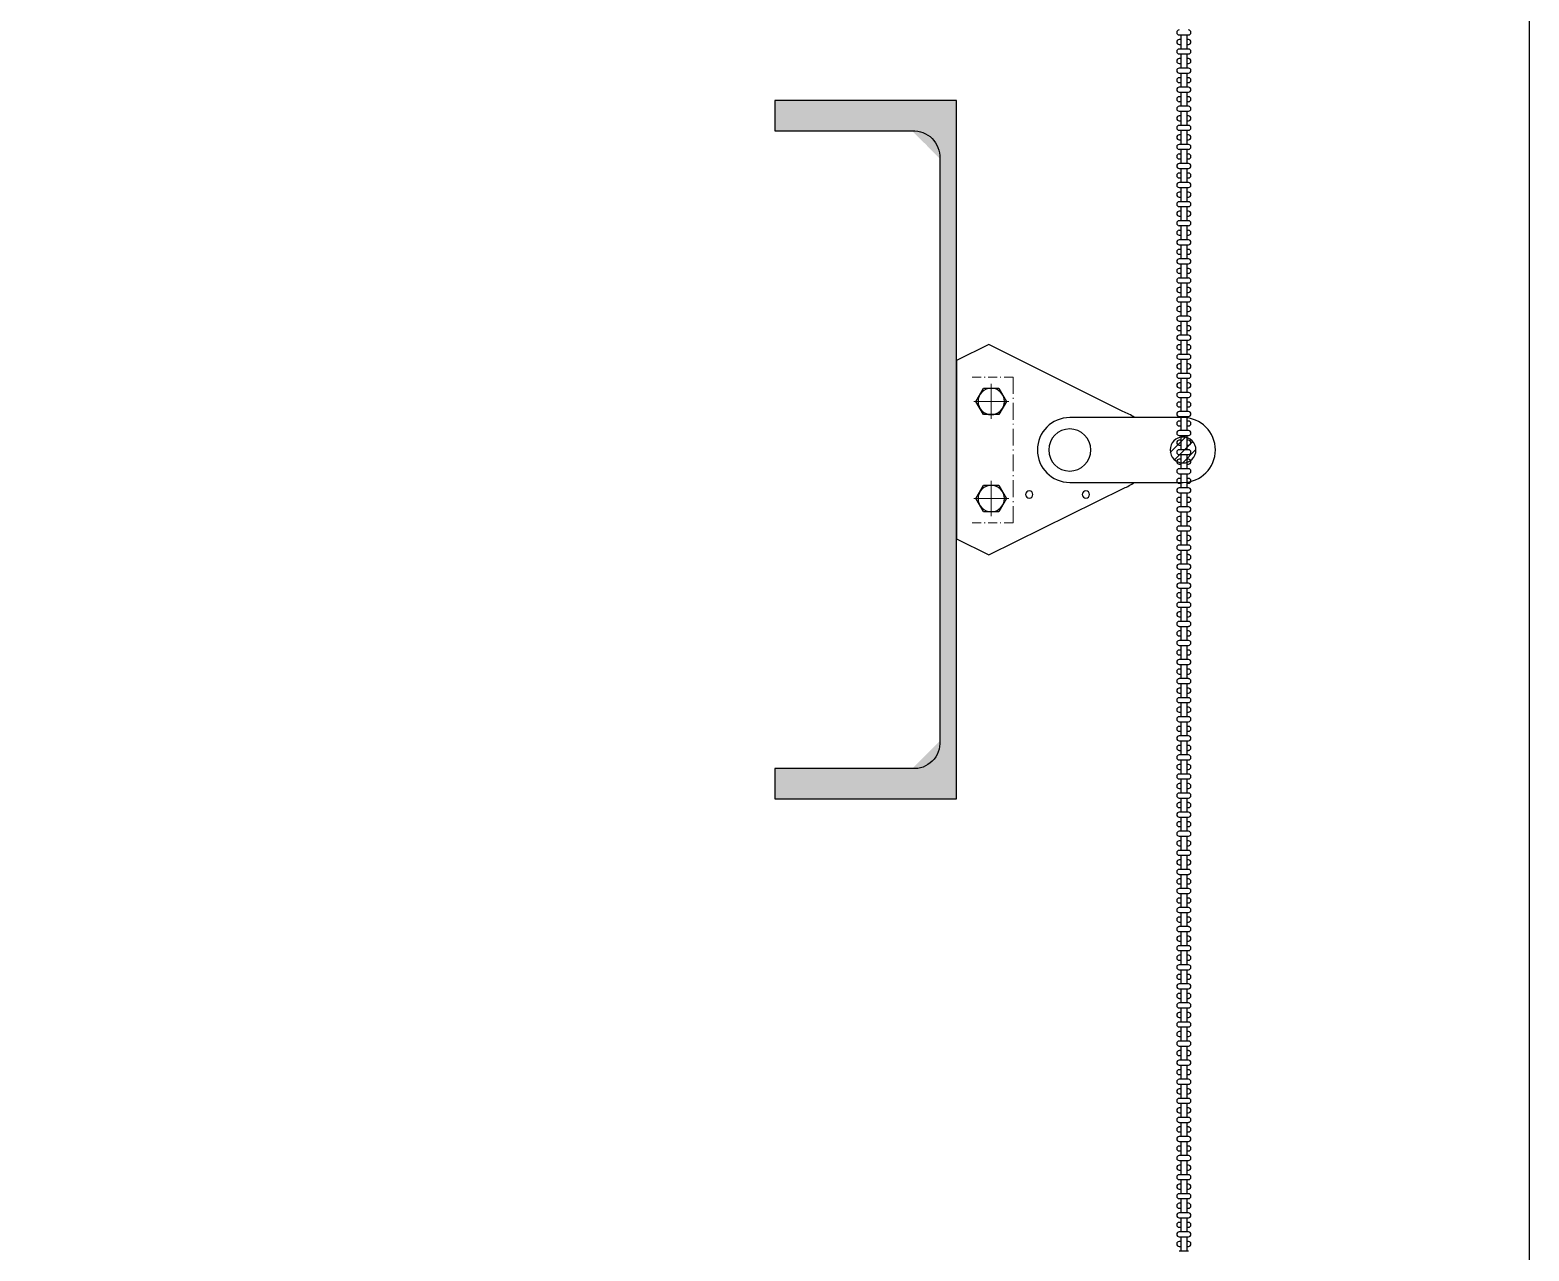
# Model space of a CAD drawing. Header units: millimetres. Extents: x -101 to 3415, y -52 to 1366.
# Drawn here: x 326.144 to 328.637, y 160.931 to 162.962 of the extents above; entities that cross this region are included whole.
import ezdxf

# ---------------------------------------------------------------- set-up
doc = ezdxf.new("R2010")
doc.units = ezdxf.units.MM
doc.linetypes.add('AM_DIN_G_W050', pattern=[13.75, 9.75, -1.5, 1, -1.5])
doc.layers.add('00_ARQ', color=8, linetype='Continuous')

# ---------------------------------------------------------------- blocks, each defined once
blk = doc.blocks.new('Bracket Movil')
at = {"linetype": 'Continuous', "lineweight": 5}
for p, q in [((446.59637, 92.77601), (446.60187, 92.77601)), ((446.60384, 92.77601), (446.60427, 92.77601)), ((446.60624, 92.77601), (446.61174, 92.77601)), ((446.61371, 92.77601), (446.61415, 92.77601)), ((446.61612, 92.77601), (446.62162, 92.77601)), ((446.59637, 92.76259), (446.59637, 92.76315)), ((446.59637, 92.74973), (446.59637, 92.76008)), ((446.59637, 92.74666), (446.59637, 92.74722)), ((446.59637, 92.7338), (446.59637, 92.74415)), ((446.49159, 92.72301), (446.48337, 92.73123)), ((446.48537, 92.7363), (446.49666, 92.72501)), ((446.49923, 92.72951), (446.48987, 92.73887)), ((446.59637, 92.73073), (446.59637, 92.73129)), ((446.59637, 92.71787), (446.59637, 92.72821)), ((446.59637, 92.7148), (446.59637, 92.71536)), ((446.59637, 92.70194), (446.59637, 92.71228)), ((446.59637, 92.69887), (446.59637, 92.69943)), ((446.59637, 92.68601), (446.59637, 92.69635)), ((446.60187, 92.68601), (446.59637, 92.68601)), ((446.60427, 92.68601), (446.60384, 92.68601)), ((446.61174, 92.68601), (446.60624, 92.68601)), ((446.61415, 92.68601), (446.61371, 92.68601)), ((446.62162, 92.68601), (446.61612, 92.68601))]:
    blk.add_line(p, q, dxfattribs=at)
at = {"linetype": 'AM_DIN_G_W050', "lineweight": 5}
for p, q in [((446.60987, 92.77186), (446.60987, 92.75015)), ((446.62072, 92.76101), (446.59901, 92.76101)), ((446.60987, 92.71186), (446.60987, 92.69015)), ((446.62072, 92.70101), (446.59901, 92.70101))]:
    blk.add_line(p, q, dxfattribs=at)
at = {"linetype": 'Continuous'}
blk.add_line((446.52137, 92.71101), (446.51713, 92.71101), dxfattribs=at)
blk.add_lwpolyline([(446.52137, 92.75101, -0.081113), (446.52851, 92.75474), (446.61137, 92.79621), (446.63137, 92.78621), (446.63137, 92.67621), (446.61137, 92.66621), (446.52804, 92.70744, -0.076103), (446.52137, 92.71101)], format="xyb", dxfattribs=at)
at = {"linetype": 'Continuous', "lineweight": 5}
blk.add_lwpolyline([(446.59637, 92.76566), (446.59637, 92.77601)], dxfattribs=at)
at = {"linetype": 'Continuous'}
for points in [[(446.60514, 92.75283), (446.61459, 92.75283), (446.61932, 92.76101), (446.61459, 92.76919), (446.60514, 92.76919), (446.60042, 92.76101)], [(446.61932, 92.70101), (446.61459, 92.70919), (446.60514, 92.70919), (446.60042, 92.70101), (446.60514, 92.69283), (446.61459, 92.69283)]]:
    blk.add_lwpolyline(points, close=True, dxfattribs=at)
blk.add_lwpolyline([(446.56137, 92.71101), (446.49137, 92.71101, -1), (446.49137, 92.75101), (446.56137, 92.75101, -1)], format="xyb", close=True, dxfattribs=at)
for centre, radius in [((446.60987, 92.76101), 0.00818), ((446.56137, 92.73101), 0.013), ((446.49137, 92.73101), 0.008), ((446.55137, 92.7035), 0.00225), ((446.58637, 92.7035), 0.00225), ((446.60987, 92.70101), 0.00818)]:
    blk.add_circle(centre, radius, dxfattribs=at)

msp = doc.modelspace()

# ---------------------------------------------------------------- hatches: boundary and pattern name
at = {"layer": '00_ARQ'}
h = msp.add_hatch(color=9, dxfattribs=at)
edge = h.paths.add_edge_path()
edge.add_line((327.6568, 162.7481), (327.6568, 161.7793))
edge.add_arc((327.6145, 161.7759), 0.0424, -94.6211, 4.6211, ccw=False)
edge.add_line((327.611, 161.7336), (327.3825, 161.7336))
edge.add_line((327.3825, 161.7336), (327.3825, 161.683))
edge.add_line((327.3825, 161.683), (327.6847, 161.683))
edge.add_line((327.6847, 161.683), (327.6847, 162.8445))
edge.add_line((327.6847, 162.8445), (327.3825, 162.8445))
edge.add_line((327.3825, 162.8445), (327.3825, 162.7939))
edge.add_line((327.3825, 162.7939), (327.611, 162.7939))
edge.add_arc((327.6133, 162.7504), 0.0436, -2.9376, 92.9376, ccw=False)

# ---------------------------------------------------------------- linework, layer by layer
at = {"layer": '00_ARQ', "color": 9}
for p, q in [((328.0551, 162.9535), (328.0705, 162.9535)), ((328.058, 162.9535), (328.058, 162.9299)), ((328.0676, 162.9535), (328.0676, 162.9299)), ((328.058, 162.9458), (328.0551, 162.9458)), ((328.0551, 162.9377), (328.058, 162.9377)), ((328.0705, 162.9299), (328.0551, 162.9299)), ((328.0705, 162.9458), (328.0676, 162.9458)), ((328.0676, 162.9377), (328.0705, 162.9377)), ((328.0551, 162.9218), (328.0705, 162.9218)), ((328.058, 162.9141), (328.0551, 162.9141)), ((328.0551, 162.9059), (328.058, 162.9059)), ((328.058, 162.9218), (328.058, 162.8982)), ((328.0676, 162.9218), (328.0676, 162.8982)), ((328.0705, 162.9141), (328.0676, 162.9141)), ((328.0676, 162.9059), (328.0705, 162.9059)), ((328.0705, 162.8982), (328.0551, 162.8982)), ((328.0551, 162.8901), (328.0705, 162.8901)), ((328.058, 162.8823), (328.0551, 162.8823)), ((328.058, 162.8901), (328.058, 162.8665)), ((328.0676, 162.8901), (328.0676, 162.8665)), ((328.0705, 162.8823), (328.0676, 162.8823)), ((328.0551, 162.8742), (328.058, 162.8742)), ((328.0705, 162.8665), (328.0551, 162.8665)), ((328.0551, 162.8583), (328.0705, 162.8583)), ((328.058, 162.8583), (328.058, 162.8347)), ((328.0676, 162.8742), (328.0705, 162.8742)), ((328.0676, 162.8583), (328.0676, 162.8347)), ((328.058, 162.8506), (328.0551, 162.8506)), ((328.0551, 162.8425), (328.058, 162.8425)), ((328.0705, 162.8347), (328.0551, 162.8347)), ((328.0551, 162.8266), (328.0705, 162.8266)), ((328.0676, 162.8347), (328.058, 162.8347)), ((328.058, 162.8266), (328.058, 162.803)), ((328.0705, 162.8506), (328.0676, 162.8506)), ((328.0676, 162.8425), (328.0705, 162.8425)), ((328.0676, 162.8266), (328.0676, 162.803)), ((328.058, 162.8189), (328.0551, 162.8189)), ((328.0551, 162.8108), (328.058, 162.8108)), ((328.0705, 162.803), (328.0551, 162.803)), ((328.0676, 162.803), (328.058, 162.803)), ((328.0705, 162.8189), (328.0676, 162.8189)), ((328.0676, 162.8108), (328.0705, 162.8108)), ((328.0551, 162.7949), (328.0705, 162.7949)), ((328.058, 162.7872), (328.0551, 162.7872)), ((328.0551, 162.779), (328.058, 162.779)), ((328.058, 162.7949), (328.058, 162.7713)), ((328.0676, 162.7949), (328.0676, 162.7713)), ((328.0705, 162.7872), (328.0676, 162.7872)), ((328.0676, 162.779), (328.0705, 162.779)), ((328.0705, 162.7713), (328.0551, 162.7713)), ((328.0551, 162.7632), (328.0705, 162.7632)), ((328.058, 162.7554), (328.0551, 162.7554)), ((328.058, 162.7632), (328.058, 162.7396)), ((328.0676, 162.7632), (328.0676, 162.7396)), ((328.0705, 162.7554), (328.0676, 162.7554)), ((328.0551, 162.7473), (328.058, 162.7473)), ((328.0705, 162.7396), (328.0551, 162.7396)), ((328.0551, 162.7314), (328.0705, 162.7314)), ((328.058, 162.7314), (328.058, 162.7078)), ((328.0676, 162.7473), (328.0705, 162.7473)), ((328.0676, 162.7314), (328.0676, 162.7078)), ((328.058, 162.7237), (328.0551, 162.7237)), ((328.0551, 162.7156), (328.058, 162.7156)), ((328.0705, 162.7078), (328.0551, 162.7078)), ((328.0705, 162.7237), (328.0676, 162.7237)), ((328.0676, 162.7156), (328.0705, 162.7156)), ((328.0551, 162.6997), (328.0705, 162.6997)), ((328.058, 162.692), (328.0551, 162.692)), ((328.0551, 162.6839), (328.058, 162.6839)), ((328.0705, 162.6761), (328.0551, 162.6761)), ((328.058, 162.6997), (328.058, 162.6761)), ((328.0676, 162.6997), (328.0676, 162.6761)), ((328.0705, 162.692), (328.0676, 162.692)), ((328.0676, 162.6839), (328.0705, 162.6839)), ((328.0551, 162.668), (328.0705, 162.668)), ((328.058, 162.6603), (328.0551, 162.6603)), ((328.0551, 162.6521), (328.058, 162.6521)), ((328.058, 162.668), (328.058, 162.6444)), ((328.0676, 162.668), (328.0676, 162.6444)), ((328.0705, 162.6603), (328.0676, 162.6603)), ((328.0676, 162.6521), (328.0705, 162.6521)), ((328.0705, 162.6444), (328.0551, 162.6444)), ((328.0551, 162.6363), (328.0705, 162.6363)), ((328.058, 162.6285), (328.0551, 162.6285)), ((328.0676, 162.6444), (328.058, 162.6444)), ((328.058, 162.6363), (328.058, 162.6127)), ((328.0676, 162.6363), (328.0676, 162.6127)), ((328.0705, 162.6285), (328.0676, 162.6285)), ((328.0551, 162.6204), (328.058, 162.6204)), ((328.0705, 162.6127), (328.0551, 162.6127)), ((328.0551, 162.6045), (328.0705, 162.6045)), ((328.0676, 162.6127), (328.058, 162.6127)), ((328.058, 162.6045), (328.058, 162.5809)), ((328.0676, 162.6204), (328.0705, 162.6204)), ((328.0676, 162.6045), (328.0676, 162.5809)), ((328.058, 162.5968), (328.0551, 162.5968)), ((328.0551, 162.5887), (328.058, 162.5887)), ((328.0705, 162.5809), (328.0551, 162.5809)), ((328.0705, 162.5968), (328.0676, 162.5968)), ((328.0676, 162.5887), (328.0705, 162.5887)), ((328.0551, 162.5728), (328.0705, 162.5728)), ((328.058, 162.5651), (328.0551, 162.5651)), ((328.0551, 162.557), (328.058, 162.557)), ((328.058, 162.5728), (328.058, 162.5492)), ((328.0676, 162.5728), (328.0676, 162.5492)), ((328.0705, 162.5651), (328.0676, 162.5651)), ((328.0676, 162.557), (328.0705, 162.557)), ((328.0705, 162.5492), (328.0551, 162.5492)), ((328.0551, 162.5411), (328.0705, 162.5411)), ((328.058, 162.5334), (328.0551, 162.5334)), ((328.058, 162.5411), (328.058, 162.5175)), ((328.0676, 162.5411), (328.0676, 162.5175)), ((328.0705, 162.5334), (328.0676, 162.5334)), ((328.0551, 162.5252), (328.058, 162.5252)), ((328.0705, 162.5175), (328.0551, 162.5175)), ((328.0551, 162.5094), (328.0705, 162.5094)), ((328.058, 162.5016), (328.0551, 162.5016)), ((328.058, 162.5094), (328.058, 162.4858)), ((328.0676, 162.5252), (328.0705, 162.5252)), ((328.0676, 162.5094), (328.0676, 162.4858)), ((328.0705, 162.5016), (328.0676, 162.5016)), ((328.0551, 162.4935), (328.058, 162.4935)), ((328.0705, 162.4858), (328.0551, 162.4858)), ((328.0551, 162.4776), (328.0705, 162.4776)), ((328.058, 162.4776), (328.058, 162.454)), ((328.0676, 162.4935), (328.0705, 162.4935)), ((328.0676, 162.4776), (328.0676, 162.454)), ((328.058, 162.4699), (328.0551, 162.4699)), ((328.0551, 162.4618), (328.058, 162.4618)), ((328.0705, 162.454), (328.0551, 162.454)), ((328.0676, 162.454), (328.058, 162.454)), ((328.0705, 162.4699), (328.0676, 162.4699)), ((328.0676, 162.4618), (328.0705, 162.4618)), ((328.0551, 162.4459), (328.0705, 162.4459)), ((328.058, 162.4382), (328.0551, 162.4382)), ((328.0551, 162.4301), (328.058, 162.4301)), ((328.058, 162.4459), (328.058, 162.4223)), ((328.0676, 162.4459), (328.0676, 162.4223)), ((328.0705, 162.4382), (328.0676, 162.4382)), ((328.0676, 162.4301), (328.0705, 162.4301)), ((328.0705, 162.4223), (328.0551, 162.4223)), ((328.0551, 162.4142), (328.0705, 162.4142)), ((328.058, 162.4065), (328.0551, 162.4065)), ((328.0676, 162.4223), (328.058, 162.4223)), ((328.058, 162.4142), (328.058, 162.3906)), ((328.0676, 162.4142), (328.0676, 162.3906)), ((328.0705, 162.4065), (328.0676, 162.4065)), ((328.0551, 162.3983), (328.058, 162.3983)), ((328.0705, 162.3906), (328.0551, 162.3906)), ((328.0551, 162.3825), (328.0705, 162.3825)), ((328.058, 162.3825), (328.058, 162.3589)), ((328.0676, 162.3983), (328.0705, 162.3983)), ((328.0676, 162.3825), (328.0676, 162.3589)), ((328.058, 162.3747), (328.0551, 162.3747)), ((328.0551, 162.3666), (328.058, 162.3666)), ((328.0705, 162.3589), (328.0551, 162.3589)), ((328.0705, 162.3747), (328.0676, 162.3747)), ((328.0676, 162.3666), (328.0705, 162.3666)), ((328.0551, 162.3507), (328.0705, 162.3507)), ((328.058, 162.343), (328.0551, 162.343)), ((328.0551, 162.3349), (328.058, 162.3349)), ((328.0705, 162.3271), (328.0551, 162.3271)), ((328.058, 162.3507), (328.058, 162.3271)), ((328.0676, 162.3507), (328.0676, 162.3271)), ((328.0705, 162.343), (328.0676, 162.343)), ((328.0676, 162.3349), (328.0705, 162.3349)), ((328.0551, 162.319), (328.0705, 162.319)), ((328.058, 162.3113), (328.0551, 162.3113)), ((328.0551, 162.3032), (328.058, 162.3032)), ((328.058, 162.319), (328.058, 162.2954)), ((328.0676, 162.319), (328.0676, 162.2954)), ((328.0705, 162.3113), (328.0676, 162.3113)), ((328.0676, 162.3032), (328.0705, 162.3032)), ((328.0705, 162.2954), (328.0551, 162.2954)), ((328.0551, 162.2873), (328.0705, 162.2873)), ((328.058, 162.2796), (328.0551, 162.2796)), ((328.058, 162.2873), (328.058, 162.2637)), ((328.0676, 162.2873), (328.0676, 162.2637)), ((328.0705, 162.2796), (328.0676, 162.2796)), ((328.0551, 162.2714), (328.058, 162.2714)), ((328.0705, 162.2637), (328.0551, 162.2637)), ((328.0551, 162.2556), (328.0705, 162.2556)), ((328.0676, 162.2637), (328.058, 162.2637)), ((328.058, 162.2556), (328.058, 162.232)), ((328.0676, 162.2714), (328.0705, 162.2714)), ((328.0676, 162.2556), (328.0676, 162.232)), ((328.058, 162.2478), (328.0551, 162.2478)), ((328.0551, 162.2397), (328.058, 162.2397)), ((328.0705, 162.232), (328.0551, 162.232)), ((328.0676, 162.232), (328.058, 162.232)), ((328.0705, 162.2478), (328.0676, 162.2478)), ((328.0676, 162.2397), (328.0705, 162.2397)), ((328.0551, 162.2238), (328.0705, 162.2238)), ((328.058, 162.2161), (328.0551, 162.2161)), ((328.0551, 162.208), (328.058, 162.208)), ((328.058, 162.2238), (328.058, 162.2002)), ((328.0676, 162.2238), (328.0676, 162.2002)), ((328.0705, 162.2161), (328.0676, 162.2161)), ((328.0676, 162.208), (328.0705, 162.208)), ((328.0705, 162.2002), (328.0551, 162.2002)), ((328.0551, 162.1921), (328.0705, 162.1921)), ((328.058, 162.1844), (328.0551, 162.1844)), ((328.058, 162.1921), (328.058, 162.1685)), ((328.0676, 162.1921), (328.0676, 162.1685)), ((328.0705, 162.1844), (328.0676, 162.1844)), ((328.0551, 162.1763), (328.058, 162.1763)), ((328.0705, 162.1685), (328.0551, 162.1685)), ((328.0551, 162.1604), (328.0705, 162.1604)), ((328.058, 162.1527), (328.0551, 162.1527)), ((328.058, 162.1604), (328.058, 162.1368)), ((328.0676, 162.1763), (328.0705, 162.1763)), ((328.0676, 162.1604), (328.0676, 162.1368)), ((328.0705, 162.1527), (328.0676, 162.1527)), ((328.0551, 162.1445), (328.058, 162.1445)), ((328.0705, 162.1368), (328.0551, 162.1368)), ((328.0551, 162.1287), (328.0705, 162.1287)), ((328.058, 162.1287), (328.058, 162.1051)), ((328.0676, 162.1445), (328.0705, 162.1445)), ((328.0676, 162.1287), (328.0676, 162.1051)), ((328.058, 162.1209), (328.0551, 162.1209)), ((328.0551, 162.1128), (328.058, 162.1128)), ((328.0705, 162.1051), (328.0551, 162.1051)), ((328.0705, 162.1209), (328.0676, 162.1209)), ((328.0676, 162.1128), (328.0705, 162.1128)), ((328.0551, 162.0969), (328.0705, 162.0969)), ((328.058, 162.0892), (328.0551, 162.0892)), ((328.0551, 162.0811), (328.058, 162.0811)), ((328.058, 162.0969), (328.058, 162.0733)), ((328.0676, 162.0969), (328.0676, 162.0733)), ((328.0705, 162.0892), (328.0676, 162.0892)), ((328.0676, 162.0811), (328.0705, 162.0811)), ((328.0705, 162.0733), (328.0551, 162.0733)), ((328.0551, 162.0652), (328.0705, 162.0652)), ((328.058, 162.0575), (328.0551, 162.0575)), ((328.0676, 162.0733), (328.058, 162.0733)), ((328.058, 162.0652), (328.058, 162.0416)), ((328.0676, 162.0652), (328.0676, 162.0416)), ((328.0705, 162.0575), (328.0676, 162.0575)), ((328.0551, 162.0494), (328.058, 162.0494)), ((328.0705, 162.0416), (328.0551, 162.0416)), ((328.0551, 162.0335), (328.0705, 162.0335)), ((328.0676, 162.0416), (328.058, 162.0416)), ((328.058, 162.0335), (328.058, 162.0099)), ((328.0676, 162.0494), (328.0705, 162.0494)), ((328.0676, 162.0335), (328.0676, 162.0099)), ((328.058, 162.0258), (328.0551, 162.0258)), ((328.0551, 162.0176), (328.058, 162.0176)), ((328.0705, 162.0099), (328.0551, 162.0099)), ((328.0705, 162.0258), (328.0676, 162.0258)), ((328.0676, 162.0176), (328.0705, 162.0176)), ((328.0551, 162.0018), (328.0705, 162.0018)), ((328.058, 161.994), (328.0551, 161.994)), ((328.0551, 161.9859), (328.058, 161.9859)), ((328.0705, 161.9782), (328.0551, 161.9782)), ((328.058, 162.0018), (328.058, 161.9782)), ((328.0676, 162.0018), (328.0676, 161.9782)), ((328.0705, 161.994), (328.0676, 161.994)), ((328.0676, 161.9859), (328.0705, 161.9859)), ((328.0551, 161.97), (328.0705, 161.97)), ((328.058, 161.9623), (328.0551, 161.9623)), ((328.0551, 161.9542), (328.058, 161.9542)), ((328.058, 161.97), (328.058, 161.9464)), ((328.0676, 161.97), (328.0676, 161.9464)), ((328.0705, 161.9623), (328.0676, 161.9623)), ((328.0676, 161.9542), (328.0705, 161.9542)), ((328.0705, 161.9464), (328.0551, 161.9464)), ((328.0551, 161.9383), (328.0705, 161.9383)), ((328.058, 161.9306), (328.0551, 161.9306)), ((328.058, 161.9383), (328.058, 161.9147)), ((328.0676, 161.9383), (328.0676, 161.9147)), ((328.0705, 161.9306), (328.0676, 161.9306)), ((328.0551, 161.9225), (328.058, 161.9225)), ((328.0705, 161.9147), (328.0551, 161.9147)), ((328.0551, 161.9066), (328.0705, 161.9066)), ((328.058, 161.9066), (328.058, 161.883)), ((328.0676, 161.9225), (328.0705, 161.9225)), ((328.0676, 161.9066), (328.0676, 161.883)), ((328.058, 161.8989), (328.0551, 161.8989)), ((328.0551, 161.8907), (328.058, 161.8907)), ((328.0705, 161.883), (328.0551, 161.883)), ((328.0676, 161.883), (328.058, 161.883)), ((328.0705, 161.8989), (328.0676, 161.8989)), ((328.0676, 161.8907), (328.0705, 161.8907)), ((328.0551, 161.8749), (328.0705, 161.8749)), ((328.058, 161.8671), (328.0551, 161.8671)), ((328.0551, 161.859), (328.058, 161.859)), ((328.058, 161.8749), (328.058, 161.8513)), ((328.0676, 161.8749), (328.0676, 161.8513)), ((328.0705, 161.8671), (328.0676, 161.8671)), ((328.0676, 161.859), (328.0705, 161.859)), ((328.0705, 161.8513), (328.0551, 161.8513)), ((328.0551, 161.8431), (328.0705, 161.8431)), ((328.058, 161.8354), (328.0551, 161.8354)), ((328.0676, 161.8513), (328.058, 161.8513)), ((328.058, 161.8431), (328.058, 161.8195)), ((328.0676, 161.8431), (328.0676, 161.8195)), ((328.0705, 161.8354), (328.0676, 161.8354)), ((328.0551, 161.8273), (328.058, 161.8273)), ((328.0705, 161.8195), (328.0551, 161.8195)), ((328.0551, 161.8114), (328.0705, 161.8114)), ((328.058, 161.8037), (328.0551, 161.8037)), ((328.058, 161.8114), (328.058, 161.7878)), ((328.0676, 161.8273), (328.0705, 161.8273)), ((328.0676, 161.8114), (328.0676, 161.7878)), ((328.0705, 161.8037), (328.0676, 161.8037)), ((328.0551, 161.7956), (328.058, 161.7956)), ((328.0705, 161.7878), (328.0551, 161.7878)), ((328.0551, 161.7797), (328.0705, 161.7797)), ((328.058, 161.7797), (328.058, 161.7561)), ((328.0676, 161.7956), (328.0705, 161.7956)), ((328.0676, 161.7797), (328.0676, 161.7561)), ((328.058, 161.772), (328.0551, 161.772)), ((328.0551, 161.7638), (328.058, 161.7638)), ((328.0705, 161.7561), (328.0551, 161.7561)), ((328.0705, 161.772), (328.0676, 161.772)), ((328.0676, 161.7638), (328.0705, 161.7638)), ((328.0551, 161.748), (328.0705, 161.748)), ((328.058, 161.7402), (328.0551, 161.7402)), ((328.0551, 161.7321), (328.058, 161.7321)), ((328.058, 161.748), (328.058, 161.7244)), ((328.0676, 161.748), (328.0676, 161.7244)), ((328.0705, 161.7402), (328.0676, 161.7402)), ((328.0676, 161.7321), (328.0705, 161.7321)), ((328.0705, 161.7244), (328.0551, 161.7244)), ((328.0551, 161.7162), (328.0705, 161.7162)), ((328.058, 161.7085), (328.0551, 161.7085)), ((328.058, 161.7162), (328.058, 161.6926)), ((328.0676, 161.7162), (328.0676, 161.6926)), ((328.0705, 161.7085), (328.0676, 161.7085)), ((328.0551, 161.7004), (328.058, 161.7004)), ((328.0705, 161.6926), (328.0551, 161.6926)), ((328.0551, 161.6845), (328.0705, 161.6845)), ((328.0676, 161.6926), (328.058, 161.6926)), ((328.058, 161.6845), (328.058, 161.6609)), ((328.0676, 161.7004), (328.0705, 161.7004)), ((328.0676, 161.6845), (328.0676, 161.6609)), ((328.058, 161.6768), (328.0551, 161.6768)), ((328.0551, 161.6687), (328.058, 161.6687)), ((328.0705, 161.6609), (328.0551, 161.6609)), ((328.0676, 161.6609), (328.058, 161.6609)), ((328.0705, 161.6768), (328.0676, 161.6768)), ((328.0676, 161.6687), (328.0705, 161.6687)), ((328.0551, 161.6528), (328.0705, 161.6528)), ((328.058, 161.6451), (328.0551, 161.6451)), ((328.0551, 161.6369), (328.058, 161.6369)), ((328.0705, 161.6292), (328.0551, 161.6292)), ((328.058, 161.6528), (328.058, 161.6292)), ((328.0676, 161.6528), (328.0676, 161.6292)), ((328.0705, 161.6451), (328.0676, 161.6451)), ((328.0676, 161.6369), (328.0705, 161.6369)), ((328.0551, 161.6211), (328.0705, 161.6211)), ((328.058, 161.6133), (328.0551, 161.6133)), ((328.0551, 161.6052), (328.058, 161.6052)), ((328.058, 161.6211), (328.058, 161.5975)), ((328.0676, 161.6211), (328.0676, 161.5975)), ((328.0705, 161.6133), (328.0676, 161.6133)), ((328.0676, 161.6052), (328.0705, 161.6052)), ((328.0705, 161.5975), (328.0551, 161.5975)), ((328.0551, 161.5893), (328.0705, 161.5893)), ((328.058, 161.5816), (328.0551, 161.5816)), ((328.058, 161.5893), (328.058, 161.5657)), ((328.0676, 161.5893), (328.0676, 161.5657)), ((328.0705, 161.5816), (328.0676, 161.5816)), ((328.0551, 161.5735), (328.058, 161.5735)), ((328.0705, 161.5657), (328.0551, 161.5657)), ((328.0551, 161.5576), (328.0705, 161.5576)), ((328.058, 161.5576), (328.058, 161.534)), ((328.0676, 161.5735), (328.0705, 161.5735)), ((328.0676, 161.5576), (328.0676, 161.534)), ((328.058, 161.5499), (328.0551, 161.5499)), ((328.0551, 161.5418), (328.058, 161.5418)), ((328.0705, 161.534), (328.0551, 161.534)), ((328.0705, 161.5499), (328.0676, 161.5499)), ((328.0676, 161.5418), (328.0705, 161.5418)), ((328.0551, 161.5259), (328.0705, 161.5259)), ((328.058, 161.5182), (328.0551, 161.5182)), ((328.0551, 161.51), (328.058, 161.51)), ((328.058, 161.5259), (328.058, 161.5023)), ((328.0676, 161.5259), (328.0676, 161.5023)), ((328.0705, 161.5182), (328.0676, 161.5182)), ((328.0676, 161.51), (328.0705, 161.51)), ((328.0705, 161.5023), (328.0551, 161.5023)), ((328.0551, 161.4942), (328.0705, 161.4942)), ((328.058, 161.4864), (328.0551, 161.4864)), ((328.0676, 161.5023), (328.058, 161.5023)), ((328.058, 161.4942), (328.058, 161.4706)), ((328.0676, 161.4942), (328.0676, 161.4706)), ((328.0705, 161.4864), (328.0676, 161.4864)), ((328.0551, 161.4783), (328.058, 161.4783)), ((328.0705, 161.4706), (328.0551, 161.4706)), ((328.0551, 161.4624), (328.0705, 161.4624)), ((328.058, 161.4547), (328.0551, 161.4547)), ((328.0676, 161.4706), (328.058, 161.4706)), ((328.058, 161.4624), (328.058, 161.4388)), ((328.0676, 161.4783), (328.0705, 161.4783)), ((328.0676, 161.4624), (328.0676, 161.4388)), ((328.0705, 161.4547), (328.0676, 161.4547)), ((328.0551, 161.4466), (328.058, 161.4466)), ((328.0705, 161.4388), (328.0551, 161.4388)), ((328.0551, 161.4307), (328.0705, 161.4307)), ((328.058, 161.4307), (328.058, 161.4071)), ((328.0676, 161.4466), (328.0705, 161.4466)), ((328.0676, 161.4307), (328.0676, 161.4071)), ((328.058, 161.423), (328.0551, 161.423)), ((328.0551, 161.4149), (328.058, 161.4149)), ((328.0705, 161.4071), (328.0551, 161.4071)), ((328.0705, 161.423), (328.0676, 161.423)), ((328.0676, 161.4149), (328.0705, 161.4149)), ((328.0551, 161.399), (328.0705, 161.399)), ((328.058, 161.3913), (328.0551, 161.3913)), ((328.0551, 161.3831), (328.058, 161.3831)), ((328.058, 161.399), (328.058, 161.3754)), ((328.0676, 161.399), (328.0676, 161.3754)), ((328.0705, 161.3913), (328.0676, 161.3913)), ((328.0676, 161.3831), (328.0705, 161.3831)), ((328.0705, 161.3754), (328.0551, 161.3754)), ((328.0551, 161.3673), (328.0705, 161.3673)), ((328.058, 161.3595), (328.0551, 161.3595)), ((328.058, 161.3673), (328.058, 161.3437)), ((328.0676, 161.3673), (328.0676, 161.3437)), ((328.0705, 161.3595), (328.0676, 161.3595)), ((328.0551, 161.3514), (328.058, 161.3514)), ((328.0705, 161.3437), (328.0551, 161.3437)), ((328.0551, 161.3355), (328.0705, 161.3355)), ((328.058, 161.3355), (328.058, 161.3119)), ((328.0676, 161.3514), (328.0705, 161.3514)), ((328.0676, 161.3355), (328.0676, 161.3119)), ((328.058, 161.3278), (328.0551, 161.3278)), ((328.0551, 161.3197), (328.058, 161.3197)), ((328.0705, 161.3119), (328.0551, 161.3119)), ((328.0676, 161.3119), (328.058, 161.3119)), ((328.0705, 161.3278), (328.0676, 161.3278)), ((328.0676, 161.3197), (328.0705, 161.3197)), ((328.0551, 161.3038), (328.0705, 161.3038)), ((328.058, 161.2961), (328.0551, 161.2961)), ((328.0551, 161.288), (328.058, 161.288)), ((328.0705, 161.2802), (328.0551, 161.2802)), ((328.058, 161.3038), (328.058, 161.2802)), ((328.0676, 161.2802), (328.058, 161.2802)), ((328.0676, 161.3038), (328.0676, 161.2802)), ((328.0705, 161.2961), (328.0676, 161.2961)), ((328.0676, 161.288), (328.0705, 161.288)), ((328.0551, 161.2721), (328.0705, 161.2721)), ((328.058, 161.2644), (328.0551, 161.2644)), ((328.0551, 161.2562), (328.058, 161.2562)), ((328.058, 161.2721), (328.058, 161.2485)), ((328.0676, 161.2721), (328.0676, 161.2485)), ((328.0705, 161.2644), (328.0676, 161.2644)), ((328.0676, 161.2562), (328.0705, 161.2562)), ((328.0705, 161.2485), (328.0551, 161.2485)), ((328.0551, 161.2404), (328.0705, 161.2404)), ((328.058, 161.2326), (328.0551, 161.2326)), ((328.058, 161.2404), (328.058, 161.2168)), ((328.0676, 161.2404), (328.0676, 161.2168)), ((328.0705, 161.2326), (328.0676, 161.2326)), ((328.0551, 161.2245), (328.058, 161.2245)), ((328.0705, 161.2168), (328.0551, 161.2168)), ((328.0551, 161.2086), (328.0705, 161.2086)), ((328.058, 161.2086), (328.058, 161.185)), ((328.0676, 161.2245), (328.0705, 161.2245)), ((328.0676, 161.2086), (328.0676, 161.185)), ((328.058, 161.2009), (328.0551, 161.2009)), ((328.0551, 161.1928), (328.058, 161.1928)), ((328.0705, 161.185), (328.0551, 161.185)), ((328.0705, 161.2009), (328.0676, 161.2009)), ((328.0676, 161.1928), (328.0705, 161.1928)), ((328.0551, 161.1769), (328.0705, 161.1769)), ((328.058, 161.1692), (328.0551, 161.1692)), ((328.0551, 161.1611), (328.058, 161.1611)), ((328.058, 161.1769), (328.058, 161.1533)), ((328.0676, 161.1769), (328.0676, 161.1533)), ((328.0705, 161.1692), (328.0676, 161.1692)), ((328.0676, 161.1611), (328.0705, 161.1611)), ((328.0705, 161.1533), (328.0551, 161.1533)), ((328.0551, 161.1452), (328.0705, 161.1452)), ((328.058, 161.1375), (328.0551, 161.1375)), ((328.058, 161.1452), (328.058, 161.1216)), ((328.0676, 161.1452), (328.0676, 161.1216)), ((328.0705, 161.1375), (328.0676, 161.1375)), ((328.0551, 161.1293), (328.058, 161.1293)), ((328.0705, 161.1216), (328.0551, 161.1216)), ((328.0551, 161.1135), (328.0705, 161.1135)), ((328.058, 161.1057), (328.0551, 161.1057)), ((328.0676, 161.1216), (328.058, 161.1216)), ((328.058, 161.1135), (328.058, 161.0899)), ((328.0676, 161.1293), (328.0705, 161.1293)), ((328.0676, 161.1135), (328.0676, 161.0899)), ((328.0705, 161.1057), (328.0676, 161.1057)), ((328.0551, 161.0976), (328.058, 161.0976)), ((328.0705, 161.0899), (328.0551, 161.0899)), ((328.0551, 161.0817), (328.0705, 161.0817)), ((328.0676, 161.0899), (328.058, 161.0899)), ((328.058, 161.0817), (328.058, 161.0581)), ((328.0676, 161.0976), (328.0705, 161.0976)), ((328.0676, 161.0817), (328.0676, 161.0581)), ((328.058, 161.074), (328.0551, 161.074)), ((328.0551, 161.0659), (328.058, 161.0659)), ((328.0705, 161.0581), (328.0551, 161.0581)), ((328.0705, 161.074), (328.0676, 161.074)), ((328.0676, 161.0659), (328.0705, 161.0659)), ((328.0551, 161.05), (328.0705, 161.05)), ((328.058, 161.0423), (328.0551, 161.0423)), ((328.0551, 161.0342), (328.058, 161.0342)), ((328.058, 161.05), (328.058, 161.0264)), ((328.0676, 161.05), (328.0676, 161.0264)), ((328.0705, 161.0423), (328.0676, 161.0423)), ((328.0676, 161.0342), (328.0705, 161.0342)), ((328.0705, 161.0264), (328.0551, 161.0264)), ((328.0551, 161.0183), (328.0705, 161.0183)), ((328.058, 161.0106), (328.0551, 161.0106)), ((328.058, 161.0183), (328.058, 160.9947)), ((328.0676, 161.0183), (328.0676, 160.9947)), ((328.0705, 161.0106), (328.0676, 161.0106)), ((328.0551, 161.0024), (328.058, 161.0024)), ((328.0705, 160.9947), (328.0551, 160.9947)), ((328.0551, 160.9866), (328.0705, 160.9866)), ((328.058, 160.9866), (328.058, 160.963)), ((328.0676, 161.0024), (328.0705, 161.0024)), ((328.0676, 160.9866), (328.0676, 160.963)), ((328.058, 160.9788), (328.0551, 160.9788)), ((328.0551, 160.9707), (328.058, 160.9707)), ((328.0705, 160.963), (328.0551, 160.963)), ((328.0705, 160.9788), (328.0676, 160.9788)), ((328.0676, 160.9707), (328.0705, 160.9707)), ((328.0551, 160.9548), (328.0705, 160.9548)), ((328.058, 160.9471), (328.0551, 160.9471)), ((328.0551, 160.939), (328.058, 160.939)), ((328.0705, 160.9312), (328.0551, 160.9312)), ((328.058, 160.9548), (328.058, 160.9312)), ((328.0676, 160.9312), (328.058, 160.9312)), ((328.0676, 160.9548), (328.0676, 160.9312)), ((328.0705, 160.9471), (328.0676, 160.9471)), ((328.0676, 160.939), (328.0705, 160.939))]:
    msp.add_line(p, q, dxfattribs=at)
msp.add_lwpolyline([(281.129, 169.1231), (328.6371, 169.1231), (328.6371, 96.0013)], dxfattribs=at)
msp.add_lwpolyline([(327.6568, 162.7481), (327.6568, 161.7793, -0.462288), (327.611, 161.7336), (327.3825, 161.7336), (327.3825, 161.683), (327.6847, 161.683), (327.6847, 161.683), (327.6847, 161.683, -0.414214), (327.6847, 161.683), (327.6847, 162.8445, 0.475027), (327.6847, 162.8445), (327.6847, 162.8445), (327.6847, 162.8445), (327.3825, 162.8445), (327.3825, 162.7939), (327.611, 162.7939, -0.444577)], format="xyb", close=True, dxfattribs=at)
for centre, start, end in [((328.0551, 162.9576), 90, 270), ((328.0705, 162.9576), 270, 90), ((328.0551, 162.9417), 90, 270), ((328.0551, 162.9259), 90, 270), ((328.0705, 162.9417), 270, 90), ((328.0705, 162.9259), 270, 90), ((328.0551, 162.91), 90, 270), ((328.0705, 162.91), 270, 90), ((328.0551, 162.8941), 90, 270), ((328.0551, 162.8783), 90, 270), ((328.0705, 162.8941), 270, 90), ((328.0705, 162.8783), 270, 90), ((328.0551, 162.8624), 90, 270), ((328.0705, 162.8624), 270, 90), ((328.0551, 162.8465), 90, 270), ((328.0551, 162.8307), 90, 270), ((328.0705, 162.8465), 270, 90), ((328.0705, 162.8307), 270, 90), ((328.0551, 162.8148), 90, 270), ((328.0551, 162.799), 90, 270), ((328.0705, 162.8148), 270, 90), ((328.0705, 162.799), 270, 90), ((328.0551, 162.7831), 90, 270), ((328.0705, 162.7831), 270, 90), ((328.0551, 162.7672), 90, 270), ((328.0551, 162.7514), 90, 270), ((328.0705, 162.7672), 270, 90), ((328.0705, 162.7514), 270, 90), ((328.0551, 162.7355), 90, 270), ((328.0705, 162.7355), 270, 90), ((328.0551, 162.7196), 90, 270), ((328.0551, 162.7038), 90, 270), ((328.0705, 162.7196), 270, 90), ((328.0705, 162.7038), 270, 90), ((328.0551, 162.6879), 90, 270), ((328.0551, 162.6721), 90, 270), ((328.0705, 162.6879), 270, 90), ((328.0705, 162.6721), 270, 90), ((328.0551, 162.6562), 90, 270), ((328.0705, 162.6562), 270, 90), ((328.0551, 162.6403), 90, 270), ((328.0551, 162.6245), 90, 270), ((328.0705, 162.6403), 270, 90), ((328.0705, 162.6245), 270, 90), ((328.0551, 162.6086), 90, 270), ((328.0705, 162.6086), 270, 90), ((328.0551, 162.5927), 90, 270), ((328.0551, 162.5769), 90, 270), ((328.0705, 162.5927), 270, 90), ((328.0705, 162.5769), 270, 90), ((328.0551, 162.561), 90, 270), ((328.0705, 162.561), 270, 90), ((328.0551, 162.5452), 90, 270), ((328.0551, 162.5293), 90, 270), ((328.0705, 162.5452), 270, 90), ((328.0705, 162.5293), 270, 90), ((328.0551, 162.5134), 90, 270), ((328.0551, 162.4976), 90, 270), ((328.0705, 162.5134), 270, 90), ((328.0705, 162.4976), 270, 90), ((328.0551, 162.4817), 90, 270), ((328.0705, 162.4817), 270, 90), ((328.0551, 162.4658), 90, 270), ((328.0551, 162.45), 90, 270), ((328.0705, 162.4658), 270, 90), ((328.0705, 162.45), 270, 90), ((328.0551, 162.4341), 90, 270), ((328.0705, 162.4341), 270, 90), ((328.0551, 162.4183), 90, 270), ((328.0551, 162.4024), 90, 270), ((328.0705, 162.4183), 270, 90), ((328.0705, 162.4024), 270, 90), ((328.0551, 162.3865), 90, 270), ((328.0705, 162.3865), 270, 90), ((328.0551, 162.3707), 90, 270), ((328.0551, 162.3548), 90, 270), ((328.0705, 162.3707), 270, 90), ((328.0705, 162.3548), 270, 90), ((328.0551, 162.3389), 90, 270), ((328.0551, 162.3231), 90, 270), ((328.0705, 162.3389), 270, 90), ((328.0705, 162.3231), 270, 90), ((328.0551, 162.3072), 90, 270), ((328.0705, 162.3072), 270, 90), ((328.0551, 162.2914), 90, 270), ((328.0551, 162.2755), 90, 270), ((328.0705, 162.2914), 270, 90), ((328.0705, 162.2755), 270, 90), ((328.0551, 162.2596), 90, 270), ((328.0705, 162.2596), 270, 90), ((328.0551, 162.2438), 90, 270), ((328.0551, 162.2279), 90, 270), ((328.0705, 162.2438), 270, 90), ((328.0705, 162.2279), 270, 90), ((328.0551, 162.212), 90, 270), ((328.0705, 162.212), 270, 90), ((328.0551, 162.1962), 90, 270), ((328.0551, 162.1803), 90, 270), ((328.0705, 162.1962), 270, 90), ((328.0705, 162.1803), 270, 90), ((328.0551, 162.1645), 90, 270), ((328.0551, 162.1486), 90, 270), ((328.0705, 162.1645), 270, 90), ((328.0705, 162.1486), 270, 90), ((328.0551, 162.1327), 90, 270), ((328.0705, 162.1327), 270, 90), ((328.0551, 162.1169), 90, 270), ((328.0551, 162.101), 90, 270), ((328.0705, 162.1169), 270, 90), ((328.0705, 162.101), 270, 90), ((328.0551, 162.0851), 90, 270), ((328.0705, 162.0851), 270, 90), ((328.0551, 162.0693), 90, 270), ((328.0551, 162.0534), 90, 270), ((328.0705, 162.0693), 270, 90), ((328.0705, 162.0534), 270, 90), ((328.0551, 162.0376), 90, 270), ((328.0705, 162.0376), 270, 90), ((328.0551, 162.0217), 90, 270), ((328.0551, 162.0058), 90, 270), ((328.0705, 162.0217), 270, 90), ((328.0705, 162.0058), 270, 90), ((328.0551, 161.99), 90, 270), ((328.0551, 161.9741), 90, 270), ((328.0705, 161.99), 270, 90), ((328.0705, 161.9741), 270, 90), ((328.0551, 161.9582), 90, 270), ((328.0705, 161.9582), 270, 90), ((328.0551, 161.9424), 90, 270), ((328.0551, 161.9265), 90, 270), ((328.0705, 161.9424), 270, 90), ((328.0705, 161.9265), 270, 90), ((328.0551, 161.9107), 90, 270), ((328.0705, 161.9107), 270, 90), ((328.0551, 161.8948), 90, 270), ((328.0551, 161.8789), 90, 270), ((328.0705, 161.8948), 270, 90), ((328.0705, 161.8789), 270, 90), ((328.0551, 161.8631), 90, 270), ((328.0705, 161.8631), 270, 90), ((328.0551, 161.8472), 90, 270), ((328.0551, 161.8313), 90, 270), ((328.0705, 161.8472), 270, 90), ((328.0705, 161.8313), 270, 90), ((328.0551, 161.8155), 90, 270), ((328.0551, 161.7996), 90, 270), ((328.0705, 161.8155), 270, 90), ((328.0705, 161.7996), 270, 90), ((328.0551, 161.7838), 90, 270), ((328.0705, 161.7838), 270, 90), ((328.0551, 161.7679), 90, 270), ((328.0551, 161.752), 90, 270), ((328.0705, 161.7679), 270, 90), ((328.0705, 161.752), 270, 90), ((328.0551, 161.7362), 90, 270), ((328.0705, 161.7362), 270, 90), ((328.0551, 161.7203), 90, 270), ((328.0551, 161.7044), 90, 270), ((328.0705, 161.7203), 270, 90), ((328.0705, 161.7044), 270, 90), ((328.0551, 161.6886), 90, 270), ((328.0705, 161.6886), 270, 90), ((328.0551, 161.6727), 90, 270), ((328.0551, 161.6569), 90, 270), ((328.0705, 161.6727), 270, 90), ((328.0705, 161.6569), 270, 90), ((328.0551, 161.641), 90, 270), ((328.0551, 161.6251), 90, 270), ((328.0705, 161.641), 270, 90), ((328.0705, 161.6251), 270, 90), ((328.0551, 161.6093), 90, 270), ((328.0705, 161.6093), 270, 90), ((328.0551, 161.5934), 90, 270), ((328.0551, 161.5775), 90, 270), ((328.0705, 161.5934), 270, 90), ((328.0705, 161.5775), 270, 90), ((328.0551, 161.5617), 90, 270), ((328.0705, 161.5617), 270, 90), ((328.0551, 161.5458), 90, 270), ((328.0551, 161.53), 90, 270), ((328.0705, 161.5458), 270, 90), ((328.0705, 161.53), 270, 90), ((328.0551, 161.5141), 90, 270), ((328.0705, 161.5141), 270, 90), ((328.0551, 161.4982), 90, 270), ((328.0551, 161.4824), 90, 270), ((328.0705, 161.4982), 270, 90), ((328.0705, 161.4824), 270, 90), ((328.0551, 161.4665), 90, 270), ((328.0551, 161.4506), 90, 270), ((328.0705, 161.4665), 270, 90), ((328.0705, 161.4506), 270, 90), ((328.0551, 161.4348), 90, 270), ((328.0705, 161.4348), 270, 90), ((328.0551, 161.4189), 90, 270), ((328.0551, 161.4031), 90, 270), ((328.0705, 161.4189), 270, 90), ((328.0705, 161.4031), 270, 90), ((328.0551, 161.3872), 90, 270), ((328.0705, 161.3872), 270, 90), ((328.0551, 161.3713), 90, 270), ((328.0551, 161.3555), 90, 270), ((328.0705, 161.3713), 270, 90), ((328.0705, 161.3555), 270, 90), ((328.0551, 161.3396), 90, 270), ((328.0705, 161.3396), 270, 90), ((328.0551, 161.3237), 90, 270), ((328.0551, 161.3079), 90, 270), ((328.0705, 161.3237), 270, 90), ((328.0705, 161.3079), 270, 90), ((328.0551, 161.292), 90, 270), ((328.0551, 161.2762), 90, 270), ((328.0705, 161.292), 270, 90), ((328.0705, 161.2762), 270, 90), ((328.0551, 161.2603), 90, 270), ((328.0705, 161.2603), 270, 90), ((328.0551, 161.2444), 90, 270), ((328.0551, 161.2286), 90, 270), ((328.0705, 161.2444), 270, 90), ((328.0705, 161.2286), 270, 90), ((328.0551, 161.2127), 90, 270), ((328.0705, 161.2127), 270, 90), ((328.0551, 161.1968), 90, 270), ((328.0551, 161.181), 90, 270), ((328.0705, 161.1968), 270, 90), ((328.0705, 161.181), 270, 90), ((328.0551, 161.1651), 90, 270), ((328.0705, 161.1651), 270, 90), ((328.0551, 161.1493), 90, 270), ((328.0551, 161.1334), 90, 270), ((328.0705, 161.1493), 270, 90), ((328.0705, 161.1334), 270, 90), ((328.0551, 161.1175), 90, 270), ((328.0551, 161.1017), 90, 270), ((328.0705, 161.1175), 270, 90), ((328.0705, 161.1017), 270, 90), ((328.0551, 161.0858), 90, 270), ((328.0705, 161.0858), 270, 90), ((328.0551, 161.0699), 90, 270), ((328.0551, 161.0541), 90, 270), ((328.0705, 161.0699), 270, 90), ((328.0705, 161.0541), 270, 90), ((328.0551, 161.0382), 90, 270), ((328.0705, 161.0382), 270, 90), ((328.0551, 161.0224), 90, 270), ((328.0551, 161.0065), 90, 270), ((328.0705, 161.0224), 270, 90), ((328.0705, 161.0065), 270, 90), ((328.0551, 160.9906), 90, 270), ((328.0705, 160.9906), 270, 90), ((328.0551, 160.9748), 90, 270), ((328.0551, 160.9589), 90, 270), ((328.0705, 160.9748), 270, 90), ((328.0705, 160.9589), 270, 90), ((328.0551, 160.943), 90, 270), ((328.0705, 160.943), 270, 90)]:
    msp.add_arc(centre, 0.00406, start, end, dxfattribs=at)

# ---------------------------------------------------------------- block references
at = {"layer": '00_ARQ', "color": 9, "xscale": -2.69219170716838, "yscale": 2.692191707168748, "zscale": 2.692191707168777}
msp.add_blockref('Bracket Movil', (1530.1019, -87.3864), dxfattribs=at)

doc.saveas('drawing.dxf')
